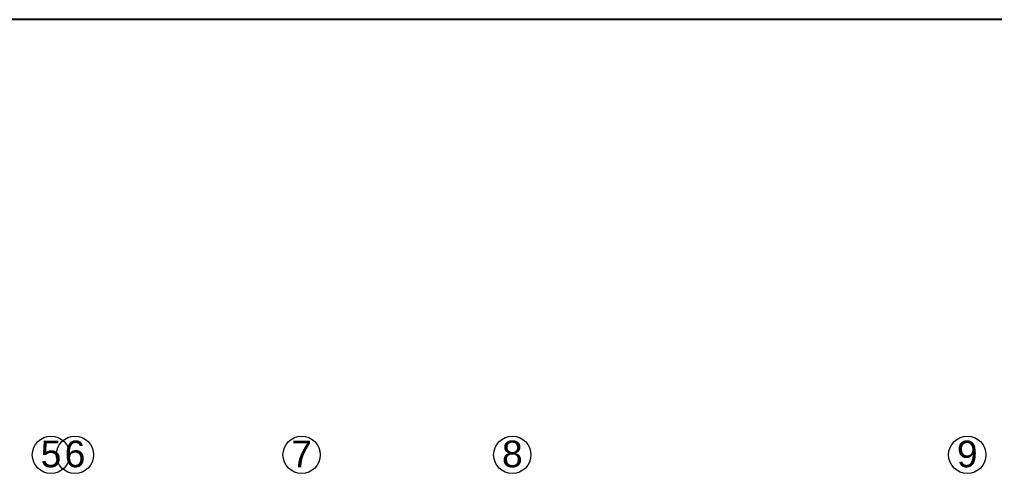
# Model space of a CAD drawing. Header units: centimetres. Extents: x 14449 to 53524, y -19051 to -10746.
# Drawn here: x 26718 to 27632, y -11172 to -10746 of the extents above; entities that cross this region are included whole.
import ezdxf

# ---------------------------------------------------------------- set-up
doc = ezdxf.new("R2010")
doc.units = ezdxf.units.CM
doc.layers.add('P-AKS', color=255, linetype='Continuous', lineweight=5)
doc.layers.add('rtm-sıva', color=252, linetype='Continuous', lineweight=15)
doc.styles.add('arial_1_18', font='arial.ttf', dxfattribs={"height": 0.2})

# ---------------------------------------------------------------- blocks, each defined once
blk = doc.blocks.new('YTUJ7U')
at = {"layer": 'P-AKS', "linetype": 'Continuous'}
for centre in [(27148.12, -8537.05), (27170.62, -8537.05), (27383.12, -8537.05), (27580.62, -8537.05), (28007.12, -8537.05)]:
    blk.add_circle(centre, 17.5, dxfattribs=at)
at = {"layer": 'P-AKS', "linetype": 'Continuous', "style": 'arial_1_18'}
for s, p in [('5', (27138.41, -8548.68)), ('6', (27160.91, -8548.68)), ('7', (27373.41, -8548.68)), ('8', (27570.91, -8548.68)), ('9', (27997.41, -8548.68))]:
    blk.add_text(s, height=25, dxfattribs=at).set_placement(p)

msp = doc.modelspace()

# ---------------------------------------------------------------- linework, layer by layer
at = {"color": 2, "lineweight": 25}
msp.add_lwpolyline([(53524.41, -10746.25), (16573.39, -10746.25)], dxfattribs=at)

# ---------------------------------------------------------------- block references
at = {"layer": 'rtm-sıva'}
msp.add_blockref('YTUJ7U', (-401.05, -2617.54), dxfattribs=at)

doc.saveas('drawing.dxf')
